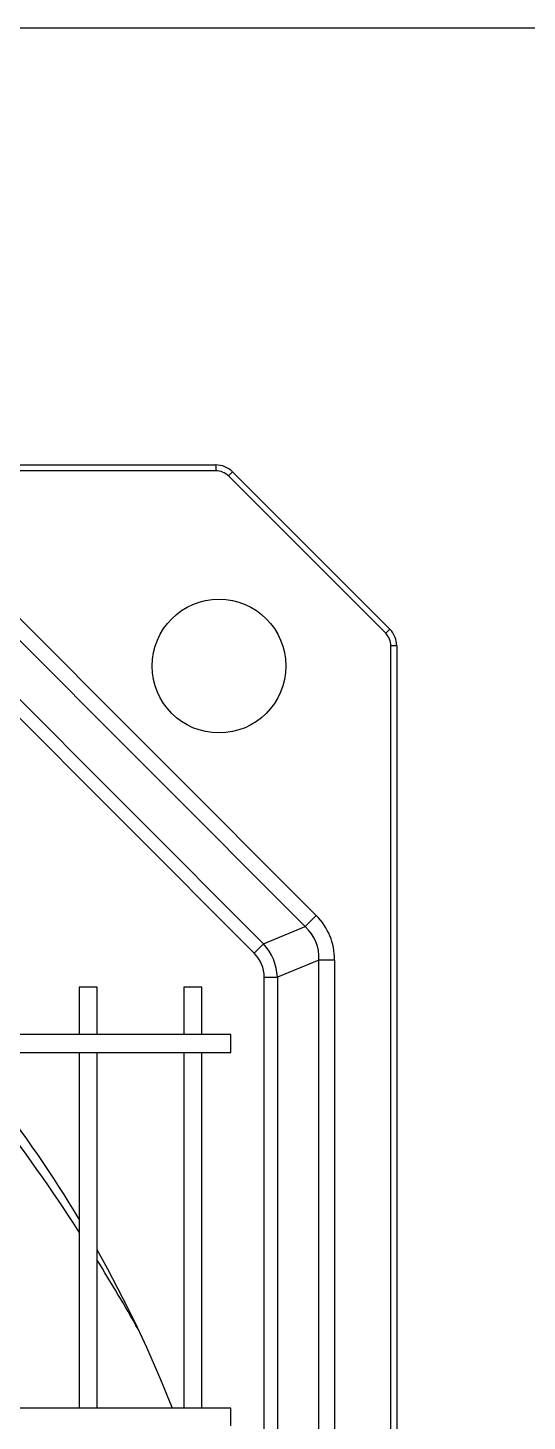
# Model space of a CAD drawing. Header units: millimetres. Extents: x 0 to 504600, y 0 to 118800.
# Drawn here: x 434761.4 to 434873.5, y 46226 to 46538.4 of the extents above; entities that cross this region are included whole.
import ezdxf

# ---------------------------------------------------------------- set-up
doc = ezdxf.new("R2010")
doc.units = ezdxf.units.MM
doc.header["$LTSCALE"] = 200
doc.layers.add('LG-AIRCON', color=240, linetype='Continuous')

# ---------------------------------------------------------------- blocks, each defined once
blk = doc.blocks.new('UXC')
at = {"layer": 'LG-AIRCON', "color": 0}
for p, q in [((-430.95, 40.6), (-430.95, 721.4)), ((-429.65, 721.4), (-429.65, 40.6)), ((-417.02, 111.03), (-417.02, 651.03)), ((-413.48, 651.03), (-413.48, 111.03)), ((-404.18, 114.89), (-404.18, 647.18)), ((-401.21, 647.18), (-401.21, 114.89)), ((-393.71, 215.5), (-393.71, 213.5)), ((-393.71, 213.5), (-393.71, 211.5)), ((-393.71, 211.5), (351.81, 211.5)), ((-387.2, 211.5), (-387.2, 131.75)), ((-383.2, 131.75), (-383.2, 211.5)), ((-363.7, 211.5), (-363.7, 131.75)), ((-359.7, 131.75), (-359.7, 211.5)), ((351.81, 131.75), (-393.71, 131.75)), ((-393.71, 131.75), (-393.71, 129.75)), ((-393.71, 129.75), (-393.71, 127.75)), ((-393.71, 127.75), (351.81, 127.75)), ((-387.2, 127.75), (-387.2, 117.09)), ((-383.2, 117.09), (-383.2, 127.75)), ((-363.7, 127.75), (-363.7, 117.09)), ((-359.7, 117.09), (-359.7, 127.75)), ((-387.2, 117.09), (-383.2, 117.09)), ((-363.7, 117.09), (-359.7, 117.09)), ((-413.48, 111.03), (-404.18, 114.89)), ((-401.21, 114.89), (-404.18, 114.89)), ((-417.02, 111.03), (-413.48, 111.03)), ((-398.97, 109.49), (-401.07, 107.39)), ((-398.97, 109.49), (-331.53, 41.98)), ((-401.07, 107.39), (-410.38, 103.54)), ((-333.63, 39.88), (-401.07, 107.39)), ((-412.88, 101.04), (-410.38, 103.54)), ((-410.38, 103.54), (-337.49, 30.57)), ((-339.99, 28.08), (-412.88, 101.04)), ((-430.95, 40.6), (-429.65, 40.6)), ((-429.4, 36.85), (-428.48, 37.77)), ((-428.48, 37.77), (-393.18, 2.47)), ((-394.1, 1.55), (-429.4, 36.85)), ((-394.1, 1.55), (-393.18, 2.47)), ((-390.35, 0), (-390.35, 1.3)), ((-390.35, 1.3), (390.35, 1.3)), ((390.35, 0), (-390.35, 0))]:
    blk.add_line(p, q, dxfattribs=at)
blk.add_circle((-391.06, 45.11), 15, dxfattribs=at)
for centre, radius, start, end in [((-115.45, 316), 285, 201.5104, 209.4193), ((8.07, 410.22), 438.17, 209.6026, 211.9564), ((8.07, 410.22), 438.17, 212.9312, 217.3614), ((-115.45, 316), 285, 211.0177, 217.9451), ((-425.65, 40.6), 5.3, 180, 225), ((-425.65, 40.6), 4, 180, 225), ((-390.35, 5.3), 5.3, 225, 270), ((-390.35, 5.3), 4, 225, 270)]:
    blk.add_arc(centre, radius, start, end, dxfattribs=at)
for centre, major_axis, ratio in [((-385.93, 118.05), (17.34, 7.18), 0.799379), ((-385.93, 118.05), (14.7, 6.09), 0.678635), ((-388.73, 116.89), (27.23, 11.27), 0.678635), ((-388.73, 116.89), (24.1, 9.97), 0.575203)]:
    blk.add_ellipse(centre, major_axis=major_axis, ratio=ratio, start_param=2.867741, end_param=3.415445, dxfattribs=at)

msp = doc.modelspace()

# ---------------------------------------------------------------- linework, layer by layer
at = {"layer": 'LG-AIRCON', "color": 8}
msp.add_lwpolyline([(434944.22, 45578.42), (433104.22, 45578.42), (433104.22, 46538.42), (434944.22, 46538.42)], close=True, dxfattribs=at)

# ---------------------------------------------------------------- block references
at = {"layer": 'LG-AIRCON', "color": 200, "rotation": 180}
msp.add_blockref('UXC', (434413.27, 46440.42), dxfattribs=at)

doc.saveas('drawing.dxf')
